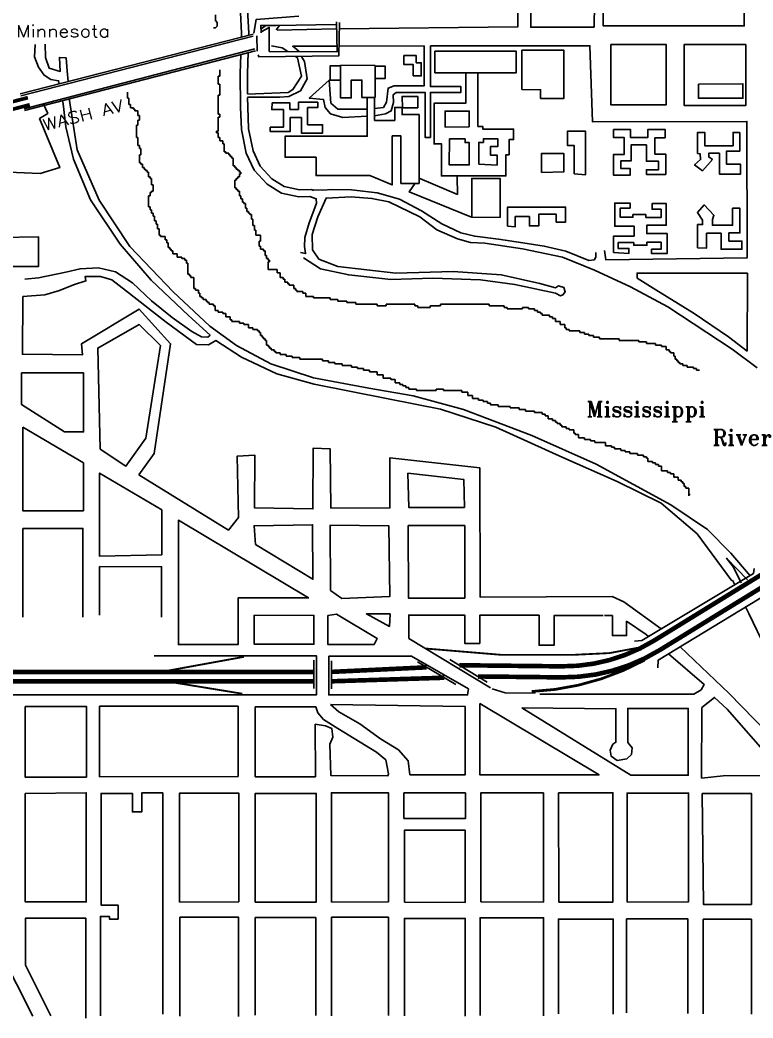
# Model space of a CAD drawing. Header units: feet. Extents: x -273 to 22785, y -15 to 12122.
# Drawn here: x 13653 to 17641, y 58 to 5490 of the extents above; entities that cross this region are included whole.
import ezdxf

# ---------------------------------------------------------------- set-up
doc = ezdxf.new("R2010")
doc.units = ezdxf.units.FT
doc.header["$MEASUREMENT"] = 0
doc.linetypes.add('Hidden', pattern=[0.375, 0.25, -0.125])
for name, color, linetype in [('Freeways', 2, 'Continuous'), ('Street Curbs', 7, 'Continuous'), ('Street Names', 7, 'Continuous'), ('Text Labels and Directions', 1, 'Hidden')]:
    doc.layers.add(name, color=color, linetype=linetype)
doc.styles.add('Roman 60', font='romant.shx', dxfattribs={"height": 60})

msp = doc.modelspace()

# ---------------------------------------------------------------- linework, layer by layer
at = {"layer": 'Freeways'}
for points, const_width in [([(13696.3, 5067.2), (12830.6, 4840.7)], 20), ([(13706.4, 5028.5), (12832.4, 4799.9)], 20), ([(15858.8, 2068.9), (16269.5, 2034.7), (16668.3, 2034.7), (16859.2, 2043.9), (17058.6, 2081.3)], 10), ([(14871.2, 2023.6), (14444.7, 1946)], 10), ([(15865.6, 1966.5), (15347.1, 1941.6)], 25), ([(15962, 1909.9), (15347.1, 1890.4)], 25), ([(16151.1, 1915.9), (16145.6, 1915.8)], 25), ([(14862, 1823), (14443.8, 1891.3)], 10)]:
    msp.add_lwpolyline(points, dxfattribs=dict(at, const_width=const_width))
for points, const_width in [([(16042.5, 1977.9), (16598.8, 1971.9, 0.14156), (17101.6, 2111.4), (18239.1, 2811.5, -0.020919), (18316.5, 2854.8)], 25), ([(16143.9, 1916.8), (16598.2, 1911.9, 0.14156), (17133.1, 2060.3), (18270.6, 2760.4, -0.02425), (18355.5, 2807.2)], 25), ([(15252, 1940.8), (13600.2, 1940.8, -0.060121), (13362.3, 1969.5), (13197.6, 2009.9)], 25), ([(16436.9, 1834.9, 0.113944), (17050.2, 2005.2, 1.322238)], 15), ([(15252, 1890.9), (13600.2, 1890.9, -0.060121), (13350.5, 1921.1), (13172.5, 1964.7)], 25)]:
    msp.add_lwpolyline(points, format="xyb", dxfattribs=dict(at, const_width=const_width))
at = {"layer": 'Street Curbs'}
for p, q in [((14716, 5487), (14716, 5517.4)), ((14725.8, 5476.8), (14716, 5487)), ((14706.3, 5446.4), (14716, 5446.4)), ((14716, 5446.4), (14725.8, 5456.5)), ((14725.8, 5456.5), (14725.8, 5476.8)), ((14739.5, 5217.8), (14739.5, 5183.5)), ((14731.3, 5183.5), (14731.3, 5140.8)), ((14739.5, 5183.5), (14731.3, 5183.5)), ((14731.3, 5140.8), (14739.5, 5140.8)), ((14739.5, 5140.8), (14739.5, 5080.9)), ((14237.4, 5098), (14237.4, 5063.8)), ((14237.4, 5063.8), (14245.6, 5063.8)), ((14245.6, 5063.8), (14245.6, 5029.5)), ((14731.3, 5080.9), (14731.3, 4978.2)), ((14739.5, 5080.9), (14731.3, 5080.9)), ((14245.6, 5029.5), (14253.9, 5029.5)), ((14253.9, 5029.5), (14253.9, 5012.4)), ((14253.9, 5012.4), (14270.3, 5012.4)), ((14270.3, 5012.4), (14270.3, 5003.9)), ((14270.3, 5003.9), (14278.6, 5003.9)), ((14278.6, 5003.9), (14278.6, 4995.3)), ((14278.6, 4995.3), (14295, 4995.3)), ((14295, 4995.3), (14295, 4969.7)), ((14295, 4969.7), (14303.3, 4969.7)), ((14295, 4944), (14295, 4918.3)), ((14303.3, 4944), (14295, 4944)), ((14303.3, 4969.7), (14303.3, 4944)), ((14731.3, 4978.2), (14739.5, 4978.2)), ((14731.3, 4961.1), (14731.3, 4884.1)), ((14739.5, 4961.1), (14731.3, 4961.1)), ((14739.5, 4978.2), (14739.5, 4961.1)), ((14286.8, 4918.3), (14286.8, 4849.9)), ((14295, 4918.3), (14286.8, 4918.3)), ((14286.8, 4849.9), (14295, 4849.9)), ((14295, 4849.9), (14295, 4807.1)), ((14723.1, 4884.1), (14723.1, 4875.6)), ((14731.3, 4884.1), (14723.1, 4884.1)), ((14723.1, 4875.6), (14731.3, 4875.6)), ((14731.3, 4875.6), (14731.3, 4849.9)), ((14731.3, 4849.9), (14739.5, 4849.9)), ((14739.5, 4849.9), (14739.5, 4832.8)), ((14295, 4807.1), (14303.3, 4807.1)), ((14303.3, 4807.1), (14303.3, 4790)), ((14303.3, 4790), (14311.5, 4790)), ((14311.5, 4790), (14311.5, 4755.8)), ((14739.5, 4832.8), (14756, 4832.8)), ((14756, 4832.8), (14756, 4815.7)), ((14756, 4815.7), (14764.2, 4815.7)), ((14764.2, 4815.7), (14764.2, 4772.9)), ((14303.3, 4755.8), (14303.3, 4713)), ((14311.5, 4755.8), (14303.3, 4755.8)), ((14764.2, 4772.9), (14772.5, 4772.9)), ((14772.5, 4772.9), (14772.5, 4764.3)), ((14772.5, 4764.3), (14788.9, 4764.3)), ((14788.9, 4764.3), (14788.9, 4755.8)), ((14788.9, 4755.8), (14797.2, 4755.8)), ((14797.2, 4755.8), (14797.2, 4747.2)), ((14797.2, 4747.2), (14805.4, 4747.2)), ((14805.4, 4747.2), (14805.4, 4738.7)), ((14805.4, 4738.7), (14813.6, 4738.7)), ((14813.6, 4738.7), (14813.6, 4695.9)), ((14303.3, 4713), (14311.5, 4713)), ((14311.5, 4713), (14311.5, 4704.4)), ((14311.5, 4704.4), (14319.7, 4704.4)), ((14319.7, 4704.4), (14319.7, 4687.3)), ((14319.7, 4687.3), (14327.9, 4687.3)), ((14327.9, 4687.3), (14327.9, 4678.8)), ((14327.9, 4678.8), (14336.2, 4678.8)), ((14336.2, 4678.8), (14336.2, 4670.2)), ((14813.6, 4695.9), (14821.9, 4695.9)), ((14821.9, 4695.9), (14821.9, 4687.3)), ((14821.9, 4687.3), (14830.1, 4687.3)), ((14830.1, 4687.3), (14830.1, 4678.8)), ((14830.1, 4678.8), (14838.3, 4678.8)), ((14838.3, 4678.8), (14838.3, 4670.2)), ((14336.2, 4670.2), (14344.4, 4670.2)), ((14344.4, 4670.2), (14344.4, 4661.7)), ((14344.4, 4661.7), (14352.6, 4661.7)), ((14352.6, 4661.7), (14352.6, 4636)), ((14352.6, 4636), (14360.9, 4636)), ((14360.9, 4636), (14360.9, 4627.4)), ((14360.9, 4627.4), (14369.1, 4627.4)), ((14369.1, 4627.4), (14369.1, 4593.2)), ((14821.9, 4618.9), (14821.9, 4576.1)), ((14830.1, 4618.9), (14821.9, 4618.9)), ((14830.1, 4627.4), (14830.1, 4618.9)), ((14838.3, 4627.4), (14830.1, 4627.4)), ((14838.3, 4670.2), (14846.6, 4670.2)), ((14838.3, 4636), (14838.3, 4627.4)), ((14846.6, 4636), (14838.3, 4636)), ((14846.6, 4670.2), (14846.6, 4661.7)), ((14846.6, 4661.7), (14854.8, 4661.7)), ((14854.8, 4653.1), (14846.6, 4653.1)), ((14846.6, 4653.1), (14846.6, 4636)), ((14854.8, 4661.7), (14854.8, 4653.1)), ((14369.1, 4593.2), (14377.3, 4593.2)), ((14377.3, 4593.2), (14377.3, 4559)), ((14821.9, 4576.1), (14830.1, 4576.1)), ((14830.1, 4576.1), (14830.1, 4567.6)), ((14830.1, 4567.6), (14838.3, 4567.6)), ((14838.3, 4567.6), (14838.3, 4559)), ((14352.6, 4533.3), (14352.6, 4473.5)), ((14360.9, 4533.3), (14352.6, 4533.3)), ((14360.9, 4550.4), (14360.9, 4533.3)), ((14369.1, 4550.4), (14360.9, 4550.4)), ((14369.1, 4559), (14369.1, 4550.4)), ((14377.3, 4559), (14369.1, 4559)), ((14838.3, 4559), (14846.6, 4559)), ((14846.6, 4559), (14846.6, 4533.3)), ((14846.6, 4533.3), (14854.8, 4533.3)), ((14854.8, 4533.3), (14854.8, 4516.2)), ((14854.8, 4516.2), (14863, 4516.2)), ((14863, 4516.2), (14863, 4499.1)), ((14352.6, 4473.5), (14360.9, 4473.5)), ((14360.9, 4473.5), (14360.9, 4456.3)), ((14360.9, 4456.3), (14369.1, 4456.3)), ((14369.1, 4456.3), (14369.1, 4439.2)), ((14863, 4499.1), (14871.2, 4499.1)), ((14871.2, 4499.1), (14871.2, 4490.6)), ((14871.2, 4490.6), (14879.5, 4490.6)), ((14879.5, 4490.6), (14879.5, 4464.9)), ((14879.5, 4464.9), (14887.7, 4464.9)), ((14887.7, 4464.9), (14887.7, 4447.8)), ((14369.1, 4439.2), (14377.3, 4439.2)), ((14377.3, 4439.2), (14377.3, 4422.1)), ((14377.3, 4422.1), (14385.6, 4422.1)), ((14385.6, 4422.1), (14385.6, 4396.5)), ((14887.7, 4447.8), (14895.9, 4447.8)), ((14895.9, 4447.8), (14895.9, 4439.2)), ((14895.9, 4439.2), (14904.2, 4439.2)), ((14904.2, 4439.2), (14904.2, 4430.7)), ((14904.2, 4430.7), (14912.4, 4430.7)), ((14912.4, 4430.7), (14912.4, 4405)), ((14912.4, 4405), (14920.6, 4405)), ((14920.6, 4405), (14920.6, 4370.8)), ((14385.6, 4396.5), (14393.8, 4396.5)), ((14393.8, 4396.5), (14393.8, 4379.3)), ((14393.8, 4379.3), (14402, 4379.3)), ((14402, 4379.3), (14402, 4353.7)), ((14402, 4353.7), (14410.3, 4353.7)), ((14410.3, 4353.7), (14410.3, 4319.5)), ((14920.6, 4370.8), (14928.9, 4370.8)), ((14928.9, 4370.8), (14928.9, 4345.1)), ((14410.3, 4319.5), (14418.5, 4319.5)), ((14418.5, 4319.5), (14418.5, 4310.9)), ((14418.5, 4310.9), (14443.2, 4310.9)), ((14443.2, 4310.9), (14443.2, 4293.8)), ((14443.2, 4293.8), (14451.4, 4293.8)), ((14451.4, 4293.8), (14451.4, 4276.7)), ((14928.9, 4345.1), (14937.1, 4345.1)), ((14937.1, 4345.1), (14937.1, 4319.5)), ((14937.1, 4319.5), (14961.8, 4319.5)), ((14961.8, 4319.5), (14961.8, 4285.2)), ((14451.4, 4276.7), (14459.7, 4276.7)), ((14459.7, 4276.7), (14459.7, 4251)), ((14459.7, 4251), (14467.9, 4251)), ((14467.9, 4251), (14467.9, 4242.5)), ((14467.9, 4242.5), (14476.1, 4242.5)), ((14476.1, 4242.5), (14476.1, 4233.9)), ((14953.6, 4285.2), (14953.6, 4259.6)), ((14961.8, 4285.2), (14953.6, 4285.2)), ((14953.6, 4259.6), (14961.8, 4259.6)), ((14961.8, 4259.6), (14961.8, 4242.5)), ((14961.8, 4242.5), (14978.3, 4242.5)), ((14978.3, 4242.5), (14978.3, 4233.9)), ((14476.1, 4233.9), (14484.4, 4233.9)), ((14484.4, 4233.9), (14484.4, 4216.8)), ((14484.4, 4216.8), (14509, 4216.8)), ((14509, 4216.8), (14509, 4199.7)), ((14509, 4199.7), (14533.7, 4199.7)), ((14533.7, 4199.7), (14533.7, 4191.1)), ((14533.7, 4191.1), (14550.2, 4191.1)), ((14550.2, 4191.1), (14550.2, 4182.6)), ((14978.3, 4233.9), (14986.5, 4233.9)), ((14986.5, 4233.9), (14986.5, 4208.2)), ((14986.5, 4208.2), (14994.7, 4208.2)), ((14994.7, 4208.2), (14994.7, 4191.1)), ((14994.7, 4191.1), (15003, 4191.1)), ((15003, 4191.1), (15003, 4182.6)), ((14550.2, 4182.6), (14558.4, 4182.6)), ((14558.4, 4182.6), (14558.4, 4165.5)), ((14558.4, 4165.5), (14566.7, 4165.5)), ((14566.7, 4165.5), (14566.7, 4105.6)), ((15003, 4182.6), (15011.2, 4182.6)), ((15003, 4174), (15003, 4131.2)), ((15011.2, 4174), (15003, 4174)), ((15003, 4131.2), (15052.3, 4131.2)), ((15011.2, 4182.6), (15011.2, 4174)), ((15052.3, 4131.2), (15052.3, 4114.1)), ((14566.7, 4105.6), (14574.9, 4105.6)), ((14574.9, 4105.6), (14574.9, 4097)), ((14574.9, 4097), (14583.1, 4097)), ((14583.1, 4097), (14583.1, 4088.5)), ((14583.1, 4088.5), (14599.6, 4088.5)), ((14599.6, 4088.5), (14599.6, 4028.6)), ((15052.3, 4114.1), (15068.8, 4114.1)), ((15068.8, 4114.1), (15068.8, 4088.5)), ((15068.8, 4088.5), (15085.3, 4088.5)), ((15085.3, 4088.5), (15085.3, 4079.9)), ((15085.3, 4079.9), (15093.5, 4079.9)), ((15093.5, 4079.9), (15093.5, 4062.8)), ((14599.6, 4028.6), (14607.8, 4028.6)), ((14607.8, 4028.6), (14607.8, 4020)), ((15093.5, 4062.8), (15110, 4062.8)), ((15110, 4062.8), (15110, 4054.2)), ((15110, 4054.2), (15118.2, 4054.2)), ((15118.2, 4054.2), (15118.2, 4045.7)), ((15118.2, 4045.7), (15142.9, 4045.7)), ((15142.9, 4045.7), (15142.9, 4028.6)), ((15142.9, 4028.6), (15151.1, 4028.6)), ((15151.1, 4028.6), (15151.1, 4020)), ((14607.8, 4020), (14624.3, 4020)), ((14624.3, 4020), (14624.3, 4002.9)), ((14624.3, 4002.9), (14632.5, 4002.9)), ((14632.5, 4002.9), (14632.5, 3985.8)), ((14632.5, 3985.8), (14640.8, 3985.8)), ((14640.8, 3985.8), (14640.8, 3977.2)), ((14640.8, 3977.2), (14649, 3977.2)), ((14649, 3977.2), (14649, 3968.7)), ((14649, 3968.7), (14665.5, 3968.7)), ((14665.5, 3968.7), (14665.5, 3960.1)), ((15151.1, 4020), (15159.4, 4020)), ((15159.4, 4020), (15159.4, 4011.5)), ((15159.4, 4011.5), (15192.3, 4011.5)), ((15192.3, 4011.5), (15192.3, 4002.9)), ((15192.3, 4002.9), (15208.8, 4002.9)), ((15208.8, 4002.9), (15208.8, 3985.8)), ((15208.8, 3985.8), (15249.9, 3985.8)), ((15249.9, 3985.8), (15249.9, 3977.2)), ((15249.9, 3977.2), (15340.5, 3977.2)), ((15340.5, 3977.2), (15340.5, 3968.7)), ((15340.5, 3968.7), (15381.6, 3968.7)), ((15381.6, 3968.7), (15381.6, 3960.1)), ((14665.5, 3960.1), (14673.7, 3960.1)), ((14673.7, 3960.1), (14673.7, 3951.6)), ((14673.7, 3951.6), (14681.9, 3951.6)), ((14681.9, 3951.6), (14681.9, 3943)), ((14681.9, 3943), (14706.6, 3943)), ((14706.6, 3943), (14706.6, 3934.5)), ((14706.6, 3934.5), (14714.8, 3934.5)), ((14714.8, 3934.5), (14714.8, 3908.8)), ((15381.6, 3960.1), (15431, 3960.1)), ((15431, 3960.1), (15431, 3951.6)), ((15431, 3951.6), (15480.4, 3951.6)), ((15480.4, 3951.6), (15480.4, 3943)), ((15480.4, 3943), (15595.6, 3943)), ((15595.6, 3943), (15595.6, 3934.5)), ((15595.6, 3934.5), (15645, 3934.5)), ((15645, 3943), (15801.4, 3943)), ((15645, 3934.5), (15645, 3943)), ((15801.4, 3943), (15801.4, 3934.5)), ((15801.4, 3934.5), (15817.9, 3934.5)), ((15817.9, 3934.5), (15817.9, 3925.9)), ((15817.9, 3925.9), (15883.8, 3925.9)), ((15883.8, 3934.5), (15941.4, 3934.5)), ((15883.8, 3925.9), (15883.8, 3934.5)), ((15941.4, 3943), (16204.8, 3943)), ((15941.4, 3934.5), (15941.4, 3943)), ((16204.8, 3943), (16204.8, 3934.5)), ((16204.8, 3934.5), (16287.1, 3934.5)), ((16287.1, 3934.5), (16287.1, 3925.9)), ((16287.1, 3925.9), (16303.6, 3925.9)), ((16303.6, 3925.9), (16303.6, 3917.4)), ((16303.6, 3917.4), (16385.9, 3917.4)), ((16385.9, 3925.9), (16418.8, 3925.9)), ((16385.9, 3917.4), (16385.9, 3925.9)), ((16418.8, 3925.9), (16418.8, 3917.4)), ((16418.8, 3917.4), (16451.8, 3917.4)), ((16451.8, 3917.4), (16451.8, 3908.8)), ((14714.8, 3908.8), (14731.3, 3908.8)), ((14731.3, 3908.8), (14731.3, 3900.2)), ((14731.3, 3900.2), (14756, 3900.2)), ((14756, 3900.2), (14756, 3891.7)), ((14756, 3891.7), (14772.5, 3891.7)), ((14772.5, 3891.7), (14772.5, 3874.6)), ((14772.5, 3874.6), (14797.2, 3874.6)), ((14797.2, 3874.6), (14797.2, 3857.5)), ((14797.2, 3857.5), (14805.4, 3857.5)), ((14805.4, 3857.5), (14805.4, 3848.9)), ((16451.8, 3908.8), (16468.2, 3908.8)), ((16468.2, 3908.8), (16468.2, 3900.2)), ((16468.2, 3900.2), (16484.7, 3900.2)), ((16484.7, 3900.2), (16484.7, 3891.7)), ((16484.7, 3891.7), (16492.9, 3891.7)), ((16492.9, 3891.7), (16492.9, 3883.1)), ((16492.9, 3883.1), (16534.1, 3883.1)), ((16534.1, 3883.1), (16534.1, 3874.6)), ((16534.1, 3874.6), (16550.5, 3874.6)), ((16550.5, 3874.6), (16550.5, 3866)), ((16550.5, 3866), (16567, 3866)), ((16567, 3866), (16567, 3848.9)), ((14805.4, 3848.9), (14846.6, 3848.9)), ((14846.6, 3848.9), (14846.6, 3840.4)), ((14846.6, 3840.4), (14871.2, 3840.4)), ((14871.2, 3840.4), (14871.2, 3831.8)), ((14871.2, 3831.8), (14895.9, 3831.8)), ((14895.9, 3831.8), (14895.9, 3814.7)), ((14895.9, 3814.7), (14920.6, 3814.7)), ((14920.6, 3814.7), (14920.6, 3806.1)), ((14920.6, 3806.1), (14945.3, 3806.1)), ((14945.3, 3806.1), (14945.3, 3797.6)), ((16567, 3848.9), (16591.7, 3848.9)), ((16591.7, 3848.9), (16591.7, 3831.8)), ((16591.7, 3831.8), (16616.4, 3831.8)), ((16616.4, 3831.8), (16616.4, 3814.7)), ((16616.4, 3814.7), (16624.6, 3814.7)), ((16624.6, 3814.7), (16624.6, 3806.1)), ((16624.6, 3806.1), (16641.1, 3806.1)), ((16641.1, 3806.1), (16641.1, 3797.6)), ((14945.3, 3797.6), (14953.6, 3797.6)), ((14953.6, 3797.6), (14953.6, 3789)), ((14953.6, 3789), (14961.8, 3789)), ((14961.8, 3789), (14961.8, 3771.9)), ((14961.8, 3771.9), (14970, 3771.9)), ((14970, 3771.9), (14970, 3763.4)), ((14970, 3763.4), (14978.3, 3763.4)), ((14978.3, 3763.4), (14978.3, 3754.8)), ((14978.3, 3754.8), (14986.5, 3754.8)), ((14986.5, 3754.8), (14986.5, 3746.2)), ((16641.1, 3797.6), (16698.7, 3797.6)), ((16698.7, 3797.6), (16698.7, 3789)), ((16698.7, 3789), (16723.4, 3789)), ((16723.4, 3789), (16723.4, 3780.5)), ((16723.4, 3780.5), (16748.1, 3780.5)), ((16748.1, 3780.5), (16748.1, 3771.9)), ((16748.1, 3771.9), (16772.8, 3771.9)), ((16772.8, 3771.9), (16772.8, 3763.4)), ((16772.8, 3763.4), (16805.7, 3763.4)), ((16805.7, 3763.4), (16805.7, 3754.8)), ((16805.7, 3754.8), (16912.7, 3754.8)), ((16912.7, 3754.8), (16912.7, 3746.2)), ((14986.5, 3746.2), (14994.7, 3746.2)), ((14994.7, 3746.2), (14994.7, 3720.6)), ((14994.7, 3720.6), (15003, 3720.6)), ((15003, 3720.6), (15003, 3712)), ((15003, 3712), (15011.2, 3712)), ((15011.2, 3712), (15011.2, 3703.5)), ((15011.2, 3703.5), (15019.4, 3703.5)), ((15019.4, 3703.5), (15019.4, 3694.9)), ((15019.4, 3694.9), (15035.9, 3694.9)), ((15035.9, 3694.9), (15035.9, 3686.4)), ((16912.7, 3746.2), (17019.8, 3746.2)), ((17019.8, 3746.2), (17019.8, 3737.7)), ((17019.8, 3737.7), (17060.9, 3737.7)), ((17060.9, 3737.7), (17060.9, 3729.1)), ((17060.9, 3729.1), (17110.3, 3729.1)), ((17110.3, 3729.1), (17110.3, 3720.6)), ((17110.3, 3720.6), (17143.2, 3720.6)), ((17143.2, 3720.6), (17143.2, 3712)), ((17143.2, 3712), (17167.9, 3712)), ((17167.9, 3712), (17167.9, 3694.9)), ((17167.9, 3694.9), (17184.4, 3694.9)), ((17184.4, 3694.9), (17184.4, 3686.4)), ((15035.9, 3686.4), (15044.1, 3686.4)), ((15044.1, 3686.4), (15044.1, 3677.8)), ((15044.1, 3677.8), (15068.8, 3677.8)), ((15068.8, 3677.8), (15068.8, 3669.2)), ((15068.8, 3669.2), (15101.7, 3669.2)), ((15101.7, 3669.2), (15101.7, 3660.7)), ((15101.7, 3660.7), (15134.7, 3660.7)), ((15134.7, 3660.7), (15134.7, 3652.1)), ((15134.7, 3652.1), (15175.8, 3652.1)), ((15175.8, 3652.1), (15175.8, 3643.6)), ((15175.8, 3643.6), (15299.3, 3643.6)), ((15299.3, 3643.6), (15299.3, 3635)), ((17184.4, 3686.4), (17192.6, 3686.4)), ((17192.6, 3686.4), (17192.6, 3677.8)), ((17192.6, 3677.8), (17209.1, 3677.8)), ((17209.1, 3677.8), (17209.1, 3660.7)), ((17209.1, 3660.7), (17217.3, 3660.7)), ((17217.3, 3660.7), (17217.3, 3643.6)), ((17217.3, 3643.6), (17225.5, 3643.6)), ((17225.5, 3643.6), (17225.5, 3635)), ((15299.3, 3635), (15332.2, 3635)), ((15332.2, 3635), (15332.2, 3626.5)), ((15332.2, 3626.5), (15365.2, 3626.5)), ((15365.2, 3626.5), (15365.2, 3617.9)), ((15365.2, 3617.9), (15406.3, 3617.9)), ((15406.3, 3617.9), (15406.3, 3609.4)), ((15406.3, 3609.4), (15455.7, 3609.4)), ((15455.7, 3609.4), (15455.7, 3600.8)), ((15455.7, 3600.8), (15488.6, 3600.8)), ((15488.6, 3600.8), (15488.6, 3592.2)), ((15488.6, 3592.2), (15521.6, 3592.2)), ((15521.6, 3592.2), (15521.6, 3583.7)), ((17225.5, 3635), (17233.8, 3635)), ((17233.8, 3635), (17233.8, 3626.5)), ((17233.8, 3626.5), (17242, 3626.5)), ((17242, 3626.5), (17242, 3617.9)), ((17242, 3617.9), (17258.5, 3617.9)), ((17258.5, 3617.9), (17258.5, 3609.4)), ((17258.5, 3609.4), (17283.2, 3609.4)), ((17283.2, 3609.4), (17283.2, 3600.8)), ((17283.2, 3600.8), (17316.1, 3600.8)), ((17316.1, 3600.8), (17316.1, 3592.2)), ((17316.1, 3592.2), (17332.6, 3592.2)), ((17332.6, 3592.2), (17332.6, 3583.7)), ((15521.6, 3583.7), (15554.5, 3583.7)), ((15554.5, 3583.7), (15554.5, 3575.1)), ((15554.5, 3575.1), (15595.6, 3575.1)), ((15595.6, 3575.1), (15595.6, 3558)), ((15595.6, 3558), (15628.6, 3558)), ((15628.6, 3558), (15628.6, 3540.9)), ((15628.6, 3540.9), (15669.7, 3540.9)), ((15669.7, 3540.9), (15669.7, 3532.4)), ((15669.7, 3532.4), (15694.4, 3532.4)), ((15694.4, 3532.4), (15694.4, 3515.2)), ((17332.6, 3583.7), (17349, 3583.7)), ((15694.4, 3515.2), (15719.1, 3515.2)), ((15719.1, 3515.2), (15719.1, 3506.7)), ((15719.1, 3506.7), (15735.6, 3506.7)), ((15735.6, 3506.7), (15735.6, 3498.1)), ((15735.6, 3498.1), (15752.1, 3498.1)), ((15752.1, 3498.1), (15752.1, 3489.6)), ((15752.1, 3489.6), (15768.5, 3489.6)), ((15768.5, 3489.6), (15768.5, 3481)), ((15768.5, 3481), (15809.7, 3481)), ((15809.7, 3481), (15809.7, 3472.5)), ((15916.7, 3481), (15957.8, 3481)), ((15916.7, 3472.5), (15916.7, 3481)), ((15957.8, 3481), (15957.8, 3472.5)), ((15809.7, 3472.5), (15916.7, 3472.5)), ((15957.8, 3472.5), (16056.6, 3472.5)), ((16056.6, 3472.5), (16056.6, 3463.9)), ((16056.6, 3463.9), (16089.6, 3463.9)), ((16089.6, 3463.9), (16089.6, 3446.8)), ((16089.6, 3446.8), (16114.3, 3446.8)), ((16114.3, 3446.8), (16114.3, 3429.7)), ((16114.3, 3429.7), (16147.2, 3429.7)), ((16147.2, 3429.7), (16147.2, 3421.1)), ((16147.2, 3421.1), (16171.9, 3421.1)), ((16171.9, 3421.1), (16171.9, 3412.6)), ((16171.9, 3412.6), (16196.6, 3412.6)), ((16196.6, 3412.6), (16196.6, 3404)), ((16196.6, 3404), (16213, 3404)), ((16213, 3404), (16213, 3395.5)), ((16213, 3395.5), (16254.2, 3395.5)), ((16254.2, 3395.5), (16254.2, 3386.9)), ((16254.2, 3386.9), (16320, 3386.9)), ((16320, 3386.9), (16320, 3378.4)), ((16320, 3378.4), (16369.4, 3378.4)), ((16369.4, 3378.4), (16369.4, 3369.8)), ((16369.4, 3369.8), (16402.4, 3369.8)), ((16402.4, 3369.8), (16402.4, 3361.3)), ((16402.4, 3361.3), (16451.8, 3361.3)), ((16451.8, 3361.3), (16451.8, 3352.7)), ((16451.8, 3352.7), (16492.9, 3352.7)), ((16492.9, 3352.7), (16492.9, 3344.1)), ((16492.9, 3344.1), (16509.4, 3344.1)), ((16509.4, 3344.1), (16509.4, 3335.6)), ((16509.4, 3335.6), (16525.8, 3335.6)), ((16525.8, 3335.6), (16525.8, 3318.5)), ((16525.8, 3318.5), (16550.5, 3318.5)), ((16550.5, 3318.5), (16550.5, 3309.9)), ((16550.5, 3309.9), (16567, 3309.9)), ((16567, 3309.9), (16567, 3301.4)), ((16567, 3301.4), (16575.2, 3301.4)), ((16575.2, 3301.4), (16575.2, 3292.8)), ((16575.2, 3292.8), (16591.7, 3292.8)), ((16591.7, 3292.8), (16591.7, 3284.3)), ((16591.7, 3284.3), (16599.9, 3284.3)), ((16599.9, 3284.3), (16599.9, 3275.7)), ((16599.9, 3275.7), (16624.6, 3275.7)), ((16624.6, 3275.7), (16624.6, 3267.1)), ((16624.6, 3267.1), (16641.1, 3267.1)), ((16641.1, 3267.1), (16641.1, 3258.6)), ((16641.1, 3258.6), (16665.8, 3258.6)), ((16665.8, 3258.6), (16665.8, 3241.5)), ((16665.8, 3241.5), (16674, 3241.5)), ((16674, 3241.5), (16674, 3232.9)), ((16674, 3232.9), (16690.5, 3232.9)), ((16690.5, 3232.9), (16690.5, 3215.8)), ((16690.5, 3215.8), (16723.4, 3215.8)), ((16723.4, 3215.8), (16723.4, 3207.3)), ((16723.4, 3207.3), (16756.3, 3207.3)), ((16756.3, 3207.3), (16756.3, 3198.7)), ((16756.3, 3198.7), (16781, 3198.7)), ((16781, 3198.7), (16781, 3190.1)), ((16781, 3190.1), (16838.7, 3190.1)), ((16838.7, 3190.1), (16838.7, 3173)), ((16838.7, 3173), (16871.6, 3173)), ((16871.6, 3173), (16871.6, 3164.5)), ((16871.6, 3164.5), (16888, 3164.5)), ((16888, 3164.5), (16888, 3155.9)), ((16888, 3155.9), (16921, 3155.9)), ((16921, 3155.9), (16921, 3147.4)), ((16921, 3147.4), (16945.7, 3147.4)), ((16945.7, 3147.4), (16945.7, 3138.8)), ((16945.7, 3138.8), (16970.4, 3138.8)), ((16970.4, 3138.8), (16970.4, 3130.3)), ((16970.4, 3130.3), (17011.5, 3130.3)), ((17011.5, 3130.3), (17011.5, 3121.7)), ((17011.5, 3121.7), (17044.4, 3121.7)), ((17044.4, 3121.7), (17044.4, 3113.1)), ((17044.4, 3113.1), (17060.9, 3113.1)), ((17060.9, 3113.1), (17060.9, 3104.6)), ((17060.9, 3104.6), (17069.1, 3104.6)), ((17069.1, 3104.6), (17069.1, 3087.5)), ((17069.1, 3087.5), (17093.8, 3087.5)), ((17093.8, 3087.5), (17093.8, 3078.9)), ((17093.8, 3078.9), (17110.3, 3078.9)), ((17110.3, 3078.9), (17110.3, 3070.4)), ((17110.3, 3070.4), (17126.8, 3070.4)), ((17126.8, 3070.4), (17126.8, 3061.8)), ((17126.8, 3061.8), (17143.2, 3061.8)), ((17143.2, 3061.8), (17143.2, 3036.1)), ((17143.2, 3036.1), (17176.2, 3036.1)), ((17176.2, 3036.1), (17176.2, 3027.6)), ((17176.2, 3027.6), (17192.6, 3027.6)), ((17192.6, 3027.6), (17192.6, 3019)), ((17192.6, 3019), (17209.1, 3019)), ((17209.1, 3019), (17209.1, 3001.9)), ((17209.1, 3001.9), (17233.8, 3001.9)), ((17233.8, 3001.9), (17233.8, 2984.8)), ((17233.8, 2984.8), (17250.2, 2984.8)), ((17250.2, 2984.8), (17250.2, 2976.3)), ((17250.2, 2976.3), (17258.5, 2976.3)), ((17258.5, 2976.3), (17258.5, 2967.7)), ((17258.5, 2967.7), (17266.7, 2967.7)), ((17266.7, 2967.7), (17266.7, 2950.6)), ((17266.7, 2950.6), (17274.9, 2950.6)), ((17274.9, 2950.6), (17274.9, 2942)), ((17274.9, 2942), (17291.4, 2942)), ((17291.4, 2942), (17291.4, 2907.8)), ((17291.4, 2907.8), (17291.4, 2899.3)), ((17299.6, 2907.8), (17291.4, 2907.8)), ((17291.4, 2907.8), (17299.6, 2907.8))]:
    msp.add_line(p, q, dxfattribs=at)
for points in [[(15390.3, 5441.9), (15391.6, 5441.9), (16361.6, 5453.1), (16355.4, 5959.3), (16355.1, 6110.6), (16369.8, 6165.1), (16420.9, 6220.8), (16470.7, 6245.5), (16535.5, 6262.3), (16559.9, 6275.4), (16610.8, 6377.5), (16624.5, 6419.1), (16592.9, 6458.3), (16522.3, 6491.4), (16410.2, 6529.7), (16274.4, 6547.5), (16180.3, 6581.4), (16113.6, 6640), (16059.9, 6694.6), (15967.7, 6566.3), (15990.3, 6552.9)], [(17593.2, 6220.1), (17593.2, 5457.8), (16826.4, 5457.8), (16826.4, 5771.6)], [(14858.3, 5396.8), (14859.1, 5418.1), (14847.3, 5645.2), (14843, 5788.9)], [(14897.1, 5406.8), (14897.5, 5418.4), (14885.8, 5646.7), (14881.4, 5788.9)], [(15169.6, 5511.6), (14938.5, 5492.9), (14924.5, 5417.4)], [(15390.9, 5476.3), (15387.4, 5294.6), (14953.1, 5288.8), (14948.1, 5300.9)], [(15372, 5465.3), (15047, 5460), (14962.7, 5460.1), (14965.4, 5419.6)], [(14990.8, 5460), (14964, 5439.9)], [(14965.1, 5424.6), (15009.2, 5449.3), (15008.9, 5318.5), (15377.8, 5316.5), (15374.4, 5480.7)], [(15065.3, 5460.3), (15046.7, 5436.5)], [(15052.2, 5434.1), (15375.2, 5441.5)], [(13654.6, 5087.5), (14921.9, 5413.2)], [(13657.5, 5076.9), (14921.3, 5401.6)], [(14944.2, 5320.2), (14942, 5404)], [(13675.8, 5007.2), (14931.4, 5333.6)], [(13866.7, 5142), (13863.4, 5159.1), (13820.5, 5166.9), (13784.4, 5189.6), (13754.2, 5232.9), (13732.9, 5289.2), (13735.3, 5357.3)], [(13914.6, 5154.3), (13909.6, 5213.3), (13904.2, 5284.1), (13868.2, 5285.9), (13872.1, 5210.1), (13812.6, 5227.2), (13792.4, 5285), (13789.4, 5358.3)], [(15020.7, 5350), (15078.7, 5338.4), (15110.2, 5318)], [(15171.1, 5317.6), (15170.1, 5319.4), (15137, 5347.2), (15377.2, 5347.6)], [(15388.4, 5347.6), (15852.7, 5348.4)], [(15852.7, 5348.4), (15852.7, 5132.3), (15688.9, 5132.3), (15656, 5118.3), (15646.4, 5042.9), (15630.6, 5013.3), (15582, 5007.9)], [(15582, 4968), (15641.2, 4979.4), (15673.1, 4994.6), (15685.8, 5040.6), (15684.1, 5083), (15699.5, 5096.1), (15856.8, 5096.1), (15856.8, 4850.8), (15886.1, 4850.8), (15886.1, 5095.6), (16051.4, 5095.6), (16051.4, 5127.9), (15885.5, 5127.9), (15885.5, 5348.4)], [(15885.5, 5348.4), (16753.6, 5349.9), (16767.3, 4936.5), (17607.5, 4938.1), (17608, 4195.2), (16839.2, 4185.1), (16831.9, 4235.9)], [(13678.7, 4996.5), (14934.2, 5322.9)], [(15179.5, 4225.1), (15207, 4218.7), (15200.8, 4257.6), (15202, 4306.6), (15227.1, 4385.1), (15252.6, 4453.6), (15266.4, 4492.1), (15264.8, 4516.6), (15230.8, 4528.4), (15170.4, 4526.6), (15075.9, 4547), (14997.8, 4596), (14928, 4672.6), (14884, 4765.7), (14858.4, 4893.9), (14853.7, 5015.1), (14851.7, 5198.9), (14855.2, 5302.4)], [(14891.4, 5087.2), (14890.2, 5198.4), (14894, 5312.4)], [(15151.2, 5291.4), (15162.8, 5283.9), (15184.3, 5183.7), (15137.8, 5111), (15111.9, 5095.4), (14891.3, 5086.2)], [(14891.4, 5069.8), (15067.6, 5069.7), (15115.5, 5073), (15178.8, 5103.8), (15215.4, 5169.9), (15200.4, 5264.1), (15185.2, 5291.9)], [(15393.7, 5239.7), (15339.8, 5239.7), (15339.8, 5162.5), (15395.1, 5162.5)], [(15586.9, 5239.2), (15639.3, 5239.2), (15639.3, 5170.6), (15586.3, 5170.6)], [(15542.5, 5004.4), (15383, 5004), (15344.9, 5037.3), (15335.7, 5163), (15226.4, 5065.1), (15303.8, 5057.5), (15313, 5013.6), (15341.7, 4979.3), (15408.7, 4959.7), (15542.5, 4965.6)], [(16143.8, 5202), (16143.8, 4910.8), (16170.8, 4910.8), (16170.8, 4895.9), (16338.1, 4895.9), (16338.1, 4838.8), (16314, 4838.8), (16314, 4756.4), (16296.5, 4756.4), (16296.5, 4640.9), (15945.5, 4640.9), (15945.5, 4815.9), (15902.3, 4815.9)], [(15905.7, 4817.6), (15905.7, 5036.8), (16078.3, 5036.8), (16078.3, 5201.9)], [(17626.3, 2463.4), (17519.3, 2587.1), (17392.8, 2716.2), (17194.3, 2851), (16787.8, 3071.5), (16438, 3228.3), (16065.8, 3369.1), (15792.3, 3443.5), (15551.4, 3486.7), (15250.1, 3541.5), (15017, 3619.1), (14830.2, 3718), (14686.4, 3823.5), (14486.7, 4011.2), (14250.2, 4257), (14084.6, 4509.3), (13963.8, 4783.2), (13923.4, 5051.1), (13922.7, 5060)], [(15251.4, 4561.9), (15236.7, 4567), (15173.9, 4565.1), (15090.6, 4583.2), (15022.6, 4625.8), (14960.3, 4694.2), (14920.8, 4777.8), (14896.7, 4898.4), (14892.2, 5016.1), (14891.6, 5067.8)], [(15542.5, 5068.2), (15542.5, 4857.1), (15095.2, 4857.1), (15095.2, 4742.9), (15264.1, 4742.9), (15264.1, 4642.9), (15555.7, 4642.9), (15678.3, 4592.2), (15678.3, 4858.8), (15725.7, 4858.8), (15725.7, 4600.5), (15824, 4600.5), (15824, 4974.9), (15732.1, 4974.9), (15732.1, 5013.9), (15692, 5013.9), (15692, 4943.3), (15582, 4943.3), (15582, 5068.2)], [(13504.4, 4665), (13762.9, 4655), (13869.2, 4686.7), (13760, 4953.1), (13804.4, 4981.2), (13779.8, 5034.8)], [(13679.9, 4080), (13753.9, 4086.6), (13902.5, 4117.4), (13979.8, 4135.8), (14081.1, 4140.3), (14172.1, 4118.3), (14265.7, 4059.9), (14368.1, 3961.6), (14480.4, 3871.4), (14588.7, 3794.6), (14640.3, 3765.9), (14675.2, 3763.6), (14687.1, 3775.1), (14569.7, 3881.3), (14367, 4074.4), (14198.2, 4269.2), (14037.2, 4510.5), (13944.1, 4733.2), (13903.2, 4908.2), (13887.6, 5033.4), (13884.4, 5050)], [(15827.9, 4627), (16032.5, 4540.2), (16031.5, 4635.5)], [(16786.1, 4224.2), (16786.2, 4201.3), (16778.3, 4184.7), (16747.9, 4180.6), (16622.8, 4231.8), (16504.8, 4259.2), (16387.9, 4277.5), (16256.5, 4297.8), (16126.6, 4312.5), (16050.6, 4331.6), (15948, 4380), (15837.3, 4450.3), (15718.1, 4514), (15596.6, 4548.8), (15457.2, 4565.6), (15349.9, 4567), (15301, 4563.2), (15249, 4566.4)], [(16108.6, 4416.8), (15770.8, 4553.8), (15802, 4601.4)], [(17662.6, 3597.4), (17526.8, 3698.5), (17177.6, 3928.3), (16974.8, 4038), (16779.1, 4128.8), (16604.5, 4198.8), (16387.6, 4244), (16182.2, 4274.4), (16103.3, 4278), (16033.3, 4298.6), (15920.2, 4348.4), (15828.5, 4419.3), (15659.3, 4500.2), (15567.3, 4519.2), (15454.5, 4526.6), (15318.2, 4520.9), (15272.8, 4419.3), (15242.9, 4322.8), (15244.3, 4238.4), (15279.5, 4188.7), (15382.1, 4147.8), (15697.8, 4111.5), (16009.8, 4121.7), (16271, 4103.6), (16481.9, 4055.3), (16566.4, 4032.8), (16582.9, 4042.9), (16611.4, 4034.1), (16619.5, 4011.1), (16606.6, 3993.6), (16593.1, 3988), (16567.1, 4002.9), (16345.2, 4050.1), (16157.8, 4075.6), (15899.7, 4084.2), (15670.5, 4076.9), (15441.3, 4102.2), (15287.3, 4135.3), (15195.1, 4195.2)], [(14299.8, 3014.7), (14383.6, 3130.4), (14472.2, 3727.5), (14301.5, 3916.3), (13988.4, 3727.9), (13992.8, 3667), (13666.2, 3670.8), (13669.5, 3984.3), (13789.3, 3994), (13867.6, 4017.3), (13944.3, 4048.2), (14012.1, 4069.5), (14007, 4093), (14091.3, 4092.9), (14153.8, 4074.8), (14233.5, 4014.8), (14449.1, 3845.2), (14613.5, 3724.3), (14678.9, 3722.6), (14717.8, 3745.3), (14859, 3654.2), (15051.2, 3564.9), (15253.2, 3508.6), (15446.1, 3469.6), (15655.6, 3428.3), (15940.9, 3371.5), (16241.5, 3274.2), (16606.8, 3108.9), (16901.1, 2977.2), (17140.4, 2859.2), (17336.5, 2693), (17525.6, 2436.9)], [(14299.8, 3014.7), (14787.2, 2713.7), (14841.2, 2782.4), (14834, 3115.4), (14930.3, 3121.4), (14929.3, 2834.3), (15246.4, 2828.5), (15248.6, 3159.6), (15340, 3156), (15344.7, 2833.1), (15665.7, 2834.3), (15665.3, 3106.9), (16154.3, 3053.1), (16157.1, 2347.7), (16874.5, 2352.5)], [(13668.2, 2239.6), (13668.4, 2722.8)], [(13668.4, 2722.8), (13995.9, 2722.8), (13995.9, 2239.6)], [(14515.1, 2621.9), (14515.1, 2767.2), (15222, 2344.6)], [(14515.1, 2621.9), (14515.1, 2090), (14839.3, 2090), (14839.3, 2344.6), (15224.3, 2344.6)], [(17577.1, 2427.2), (17535.2, 2511.3), (17497, 2560.5), (17609.9, 2442.3)], [(14423.2, 2239.6), (14423.2, 2514.1), (14086.2, 2516.1)], [(14086.2, 2516.1), (14086.2, 2250.9)], [(17646.6, 2504.5), (17643.8, 2477.5), (17036.1, 2113.1), (16996.5, 2109.1)], [(17541.4, 2416.1), (17529.3, 2440.9)], [(16874.5, 2352.5), (16937.1, 2323.4), (17140.7, 2175.9)], [(17122.8, 1964), (17125.3, 2006), (17724, 2370), (17751.4, 2357.2)], [(17243.7, 2078), (17510.4, 1824.3), (17718.4, 1611.2), (17831.9, 1479.8), (17855.7, 1465), (17869.4, 1477.3), (17833.8, 1680.8), (17767.7, 1886.7), (17710.4, 2066.5), (17618.1, 2259.2), (17600.6, 2295)], [(14383.8, 2029.7), (15265.9, 2029.7), (15265.9, 1816.4), (13159.1, 1816.4), (13159.1, 1378.8), (12993.6, 1610.6), (13015.4, 1690.2), (13065.5, 1820.2), (13166.4, 2000), (13237, 2122.5), (13268.2, 2245.5), (13569.4, 2245.5), (13569.4, 2205.6)], [(16826.2, 2248.5), (16558.4, 2248.5), (16558.4, 2087), (16477.4, 2087), (16477.4, 2249.7), (16154.2, 2249.7), (16154.2, 2097.1), (16072.7, 2097.1), (16072.7, 2251.3), (15768.4, 2251.3), (15768.4, 2123.5), (16212.3, 1854.2)], [(17071.6, 2134.4), (17060, 2144.4), (16952.8, 2217.2), (16952.8, 2139.2), (16875.9, 2139.2), (16875.9, 2248.5), (16832.4, 2248.5)], [(16480.8, 1819.6), (17318.7, 1819.6), (17358.5, 1843.6), (17375.4, 1872.9), (17181.3, 2040)], [(15252, 2004.6), (15252, 1850.8)], [(15347.1, 2001.7), (15347.1, 1849.9)], [(15815.4, 1996), (16023.3, 1873.9)], [(15991.7, 2008.5), (16195.4, 1885.7)], [(16221, 1848.8), (16291.8, 1827.9), (16456.4, 1825.9)], [(14091.2, 69.6), (14091.2, 610.7), (14139.9, 610.7), (14139.9, 595.8), (14186.7, 595.8), (14186.7, 672), (14094.1, 672), (14094.1, 1280.2), (14265.2, 1280.2), (14265.2, 1179.8), (14315.6, 1179.8), (14315.6, 1282.9), (14429.9, 1282.9), (14429.9, 79.4)], [(14012, 57.6), (14012, 601.1), (13682.5, 601.1), (13682.5, 344.5), (13820.9, 69.8)], [(14523.7, 67.6), (14523.7, 606.6), (14842.8, 606.6), (14842.8, 65.8)], [(14933.4, 72.9), (14933.4, 604.6), (15262.3, 604.6), (15262.3, 71.2)], [(15348, 69.9), (15348, 606.1), (15657.1, 606.1), (15657.1, 70.7)], [(15744.2, 68.8), (15744.2, 599.4), (16075.2, 599.4), (16075.2, 68.1)], [(16156.4, 71.2), (16156.4, 603.9), (16501.3, 603.9), (16501.3, 70)], [(13358, 75.4), (13095.1, 593.8), (13454.5, 595.6), (13723.8, 68.3)], [(16582, 80.1), (16582, 596.4), (16880.1, 596.4), (16880.1, 78.5)], [(16953.2, 86.1), (16953.2, 596.7), (17286.4, 596.7), (17286.4, 82.8)], [(17369.9, 80.1), (17369.9, 595.3), (17632.1, 595.3), (17632.1, 79.4)]]:
    msp.add_lwpolyline(points, dxfattribs=at)
for points in [[(16777, 5450.8), (16432, 5450.8), (16432, 5845.4), (16702, 5845.4), (16752, 5826.6), (16769.6, 5797.3), (16781.1, 5710.5)], [(16383.4, 5111.7), (16383.4, 5325.4), (16612.4, 5325.4), (16612.4, 5063.5), (16485.5, 5063.5), (16485.5, 5110.7)], [(16866.4, 5356), (17168.9, 5356), (17168.9, 5028.6), (16866.9, 5028.6)], [(17601.8, 5355.9), (17601.8, 5024.9), (17265.6, 5024.9), (17265.6, 5356.1)], [(15792.9, 5186.4), (15792.9, 5246.8), (15742.1, 5246.8), (15742.1, 5296), (15808.7, 5296), (15808.7, 5257.5), (15836.4, 5257.5), (15836.4, 5185.2)], [(15910.1, 5201.5), (15910.1, 5319.9), (16352.3, 5319.9), (16352.3, 5202.4)], [(15397.2, 5243.2), (15397.2, 5066), (15455, 5066), (15455, 5162.7), (15513.4, 5162.7), (15513.4, 5068.2), (15584.9, 5068.2), (15584.9, 5242.2)], [(17343.3, 5140.3), (17343.3, 5063.8), (17585.9, 5063.8), (17585.9, 5143.1)], [(15734.4, 5012.4), (15817.3, 5012.4), (15817.3, 5073.7), (15732.1, 5073.7)], [(15024.8, 5039), (15121.7, 5039), (15121.7, 5003.1), (15167.8, 5003.1), (15167.8, 5042.4), (15272.9, 5042.4), (15272.9, 5012.9), (15217.7, 5012.9), (15217.7, 4919.8), (15299.1, 4919.8), (15299.1, 4874.2), (15184.5, 4874.2), (15184.5, 4959), (15122.1, 4959), (15122.1, 4882.8), (15014.2, 4882.8), (15014.2, 4905.7), (15086.4, 4905.7), (15086.4, 5002.4), (15022.5, 5002.4)], [(16096.9, 4909), (16096.9, 4994.3), (15965.7, 4994.3), (15965.7, 4907.4)], [(16882.3, 4894.7), (16973.7, 4894.7), (16973.7, 4850.8), (17069.3, 4850.8), (17069.3, 4894.3), (17162.4, 4894.3), (17162.4, 4848.8), (17107.2, 4848.8), (17107.2, 4760.2), (17166.2, 4760.2), (17166.2, 4649.1), (17060.9, 4649.1), (17060.9, 4675), (17127.1, 4675), (17127.1, 4720.8), (17060.5, 4720.8), (17060.5, 4810.3), (16977.1, 4810.3), (16977.1, 4723), (16921.2, 4723), (16921.2, 4682.3), (16972.4, 4682.3), (16972.4, 4644.6), (16882.6, 4644.6), (16882.6, 4757.9), (16940.4, 4757.9), (16940.4, 4850.1), (16882.1, 4850.1)], [(15989.4, 4842.5), (16074.8, 4842.5), (16074.8, 4822.5), (16096.9, 4822.5), (16096.9, 4700.8), (15988.6, 4700.8)], [(16148.9, 4705.6), (16148.9, 4823.4), (16174.2, 4823.4), (16174.2, 4843.5), (16252, 4843.5), (16252, 4801), (16211.9, 4801), (16211.9, 4754.4), (16248.5, 4754.4), (16248.5, 4700.6)], [(16668, 4651.9), (16668, 4806.7), (16631.7, 4806.7), (16631.7, 4884.9), (16729.1, 4884.9), (16729.1, 4646.3)], [(17568.9, 4878.4), (17568.9, 4776.1), (17497.1, 4776.1), (17497.1, 4704.8), (17573.3, 4704.8), (17573.3, 4651.3), (17457.8, 4651.3), (17457.8, 4765), (17400.3, 4765), (17400.3, 4744.7), (17419.4, 4729.9), (17365.3, 4669.2), (17323.2, 4701.4), (17355, 4730), (17352.3, 4762), (17339.4, 4763.4), (17339.4, 4878.2), (17377.7, 4878.2), (17377.7, 4805.5), (17532.3, 4805.5), (17532.3, 4878.2)], [(16489.7, 4659.5), (16489.7, 4762.8), (16611.9, 4762.8), (16611.9, 4664.1)], [(16264.8, 4415.6), (16264.8, 4627.8), (16110.4, 4627.8), (16110.4, 4416.9)], [(16305.5, 4368.4), (16305.5, 4471.8), (16621.5, 4471.8), (16621.5, 4390), (16570, 4390), (16570, 4432.7), (16474.9, 4432.7), (16474.9, 4369.3), (16424.3, 4369.3), (16424.3, 4419.5), (16347.2, 4419.5), (16347.2, 4364.2)], [(16882.4, 4223.7), (16882.4, 4314.1), (16993.8, 4314.1), (16993.8, 4367.6), (16888.1, 4367.6), (16888.1, 4493.4), (16972.4, 4493.4), (16972.4, 4466.3), (16918.1, 4466.3), (16918.1, 4416.2), (16987.2, 4416.2), (16987.2, 4431), (17058.5, 4431), (17058.5, 4414.4), (17141, 4414.4), (17141, 4459.7), (17091.4, 4459.7), (17091.4, 4490.4), (17168.6, 4490.4), (17168.6, 4372.5), (17062.4, 4372.5), (17062.4, 4327.1), (17173.5, 4327.1), (17173.5, 4218.8), (17088.7, 4218.8), (17088.7, 4241.8), (17140.9, 4241.8), (17140.9, 4280.5), (17063.9, 4280.5), (17063.9, 4264.2), (16991.6, 4264.2), (16991.6, 4278.8), (16906.6, 4278.8), (16906.6, 4246.4), (16965.7, 4246.4), (16965.7, 4219.2)], [(17339.1, 4250.2), (17339.1, 4376), (17365.9, 4376), (17365.9, 4401.1), (17338.6, 4442.4), (17375.8, 4483), (17428, 4427.4), (17419.7, 4403.9), (17419.7, 4372.9), (17529.7, 4372.9), (17529.7, 4464.9), (17569.6, 4464.9), (17569.6, 4330.7), (17509.5, 4330.7), (17509.5, 4287), (17580.6, 4287), (17580.6, 4242), (17466.5, 4242), (17466.5, 4329.2), (17388.1, 4329.2), (17388.1, 4248.9)], [(13545.7, 4305.8), (13545.7, 4147.4), (13753.4, 4147.4), (13753.4, 4309.9)], [(17611.4, 4112.3), (17009.8, 4112.3), (17009.8, 4085.2), (17112.2, 4020.8), (17320.1, 3891.6), (17507.5, 3764.8), (17608.7, 3687.4)], [(14088.9, 3153.8), (14076.4, 3704.4), (14302.4, 3832.5), (14417.9, 3717.7), (14337.2, 3213.1), (14229.2, 3061.7)], [(13661.8, 3568.9), (13999.3, 3568.9), (13999.3, 3248.2), (13896.2, 3248.2), (13662.2, 3396.2)], [(13667.9, 3272.9), (13667.9, 2818.6), (13998.3, 2818.6), (13998.3, 3079.4)], [(14425, 2579.5), (14425, 2823.1), (14086.1, 3023.5), (14086.1, 2571.2)], [(16071.1, 2836.5), (16067.8, 2988.2), (15763.6, 3023), (15767.6, 2837.3)], [(14934.9, 2635.7), (14926.4, 2737.5), (15244.9, 2742.2), (15246.9, 2446.1)], [(15343.1, 2385.2), (15404.8, 2340.6), (15664.3, 2352), (15659.3, 2736.9), (15340.2, 2740.2)], [(15765.6, 2738), (16072.2, 2738), (16072.2, 2343.2), (15766.1, 2343.2)], [(14927.2, 2251.1), (14927.2, 2091.9), (15252.4, 2091.9), (15252.4, 2249)], [(15327.4, 2248.5), (15327.4, 2091.3), (15579.5, 2091.3), (15596.8, 2123.4), (15374.2, 2256.1)], [(15666.4, 2258.3), (15662.5, 2189.2), (15538, 2257.2)], [(15332.6, 2028), (15332.6, 1816), (16088.4, 1816), (16092.4, 1849.1), (15783.6, 2027.5)], [(17361.9, 1748), (17431.6, 1802.7), (17500.8, 1737.9), (17758.4, 1444.1), (17805.3, 1391), (17778.6, 1377.3), (17479, 1375.4), (17360.8, 1363.9)], [(14015.7, 1368.2), (14015.7, 1753), (13681.8, 1753), (13681.8, 1368.4)], [(14086.4, 1370.3), (14086.4, 1754.6), (14839.6, 1754.6), (14839.6, 1372.4)], [(15261.6, 1370.9), (14932.6, 1370.9), (14932.6, 1751), (15263.2, 1751), (15273.2, 1718.9), (15305.1, 1683.1), (15381.8, 1633.9), (15592.5, 1504.2), (15643.3, 1462.4), (15658.3, 1386.3), (15654.3, 1376.8), (15344.2, 1377), (15338.1, 1548.7), (15355.5, 1586.6), (15349.4, 1633.8), (15315.6, 1648.7), (15259.3, 1657.1)], [(15341.9, 1764.7), (15387.7, 1723.5), (15502.7, 1658.4), (15614.3, 1577.4), (15711.4, 1516.7), (15765.3, 1457), (15774.3, 1381.4), (16074.9, 1381.4), (16074.9, 1753)], [(16155.2, 1770.5), (16155.2, 1381.3), (16803.7, 1381.3)], [(16382.9, 1746.3), (16976.7, 1379), (17287.9, 1379), (17287.9, 1743), (16959.6, 1743), (16959.6, 1557.3), (16984.1, 1529), (16979.6, 1492.5), (16954.3, 1469.3), (16901.2, 1458.9), (16869.4, 1482.3), (16863.3, 1515.9), (16877.7, 1547.7), (16894.9, 1559), (16894.9, 1741.4)], [(13681.8, 1280.3), (13681.8, 689.4), (14013.9, 689.4), (14013.9, 1284.2)], [(14521.6, 688.3), (14521.6, 1282.2), (14843.6, 1282.2), (14843.6, 690.1)], [(14933.3, 688.7), (14933.3, 1280.2), (15265.2, 1280.2), (15265.2, 688.9)], [(15346.9, 688.6), (15346.9, 1284), (15657.4, 1284), (15657.4, 690.4)], [(15741.7, 1142.9), (15741.7, 1283.3), (16076.5, 1283.3), (16076.5, 1143.3)], [(16159.7, 689.4), (16159.7, 1283.3), (16500.6, 1283.3), (16500.6, 687.7)], [(16582.4, 1284.2), (16878.5, 1284.2), (16878.5, 688.9), (16585.1, 688.9)], [(16956, 688.4), (16956, 1281.7), (17290.6, 1281.7), (17290.6, 691)], [(17364.3, 1280.3), (17631.8, 1280.3), (17631.8, 675.9), (17371.1, 675.9)], [(15745.6, 688.5), (15745.6, 1080.3), (16074.8, 1080.3), (16074.8, 686.2)]]:
    msp.add_lwpolyline(points, close=True, dxfattribs=at)

# ---------------------------------------------------------------- texts
at = {"layer": 'Street Names', "style": 'Roman 60', "width": 1.2}
msp.add_text('WASH AV', height=64, rotation=14.2975, dxfattribs=at).set_placement((13786.5, 4885.6))
at = {"layer": 'Text Labels and Directions', "style": 'Roman 60', "width": 1.2}
msp.add_text('of Minnesota', height=64, dxfattribs=at).set_placement((13477.4, 5396.9))
at = {"layer": 'Text Labels and Directions', "style": 'Roman 60'}
for s, height, p in [('Mississippi', 82.301, (16735.8, 3330.2)), ('River', 85.73, (17419.6, 3174.7))]:
    msp.add_text(s, height=height, dxfattribs=at).set_placement(p)

doc.saveas('drawing.dxf')
